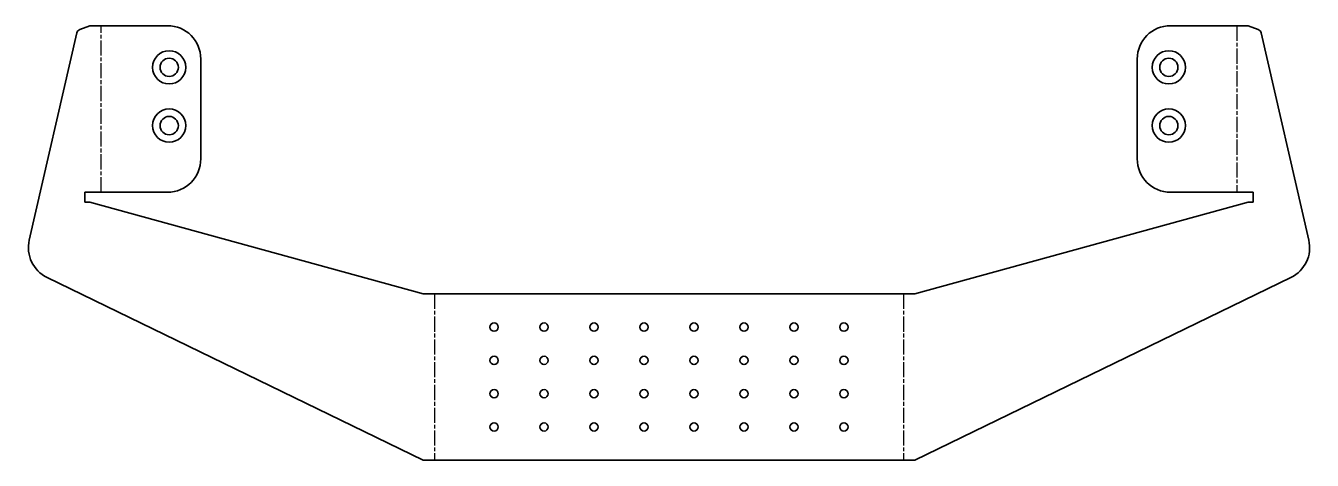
# Model space of a CAD drawing. Header units: inches. Extents: x -2 to 771, y 0 to 261.
import ezdxf

# ---------------------------------------------------------------- set-up
doc = ezdxf.new("R2010")
doc.units = ezdxf.units.IN
doc.header["$MEASUREMENT"] = 0
doc.linetypes.add('Chain', pattern=[13.68, 9.12, -1.14, 2.28, -1.14])
doc.layers.add('Bend Centerline (ANSI)', color=7, linetype='Chain', lineweight=25)
doc.layers.add('Visible (ANSI)', color=7, linetype='Continuous', lineweight=35)

# ---------------------------------------------------------------- blocks, each defined once
blk = doc.blocks.new('GLD-V003-CESC001_Chapa Escalera_GLD-V003-CESC001 (Desplegada)')
at = {"layer": 'Bend Centerline (ANSI)'}
for p, q in [((-343.7, -13.12), (-343.7, 86.88)), ((337.87, 86.88), (337.87, -13.12)), ((-143.7, -74.12), (-143.7, -174.12)), ((137.87, -74.12), (137.87, -174.12))]:
    blk.add_line(p, q, dxfattribs=at)
at = {"layer": 'Visible (ANSI)'}
for p, q in [((-356.47, 84.65), (-350.49, 86.88)), ((-350.49, 86.88), (-303.92, 86.88)), ((298.08, 86.88), (344.65, 86.88)), ((344.65, 86.88), (350.64, 84.65)), ((-386.93, -41.84), (-358.35, 82.51)), ((352.51, 82.51), (381.09, -41.84)), ((-283.92, 66.88), (-283.92, 6.88)), ((278.08, 6.88), (278.08, 66.88)), ((-353.49, -19.12), (-353.49, -13.12)), ((-303.92, -13.12), (-353.49, -13.12)), ((347.65, -13.12), (298.08, -13.12)), ((347.65, -13.12), (347.65, -19.12)), ((-350.49, -19.12), (-353.49, -19.12)), ((-350.49, -19.12), (-150.49, -74.12)), ((144.65, -74.12), (344.65, -19.12)), ((347.65, -19.12), (344.65, -19.12)), ((-150.49, -174.12), (-376.18, -64.31)), ((370.35, -64.31), (144.65, -174.12)), ((144.65, -74.12), (-150.49, -74.12)), ((144.65, -174.12), (-150.49, -174.12))]:
    blk.add_line(p, q, dxfattribs=at)
for centre, radius in [((-302.92, 61.88), 10), ((297.08, 61.88), 10), ((-302.92, 61.88), 5.5), ((297.08, 61.88), 5.5), ((-302.92, 26.88), 10), ((-302.92, 26.88), 5.5), ((297.08, 26.88), 10), ((297.08, 26.88), 5.5), ((-107.92, -94.12), 2.5), ((-77.92, -94.12), 2.5), ((-47.92, -94.12), 2.5), ((-17.92, -94.12), 2.5), ((12.08, -94.12), 2.5), ((42.08, -94.12), 2.5), ((72.08, -94.12), 2.5), ((102.08, -94.12), 2.5), ((-107.92, -114.12), 2.5), ((-77.92, -114.12), 2.5), ((-47.92, -114.12), 2.5), ((-17.92, -114.12), 2.5), ((12.08, -114.12), 2.5), ((42.08, -114.12), 2.5), ((72.08, -114.12), 2.5), ((102.08, -114.12), 2.5), ((-107.92, -134.12), 2.5), ((-77.92, -134.12), 2.5), ((-47.92, -134.12), 2.5), ((-17.92, -134.12), 2.5), ((12.08, -134.12), 2.5), ((42.08, -134.12), 2.5), ((72.08, -134.12), 2.5), ((102.08, -134.12), 2.5), ((-107.92, -154.12), 2.5), ((-77.92, -154.12), 2.5), ((-47.92, -154.12), 2.5), ((-17.92, -154.12), 2.5), ((12.08, -154.12), 2.5), ((42.08, -154.12), 2.5), ((72.08, -154.12), 2.5), ((102.08, -154.12), 2.5)]:
    blk.add_circle(centre, radius, dxfattribs=at)
at = {"layer": 'Visible (ANSI)', "extrusion": (0, 0, -1)}
for centre, radius, start, end in [((303.92, 66.88), 20, 90, 180), ((-298.08, 66.88), 20, 360, 90), ((355.42, 81.84), 3, 12.94377, 69.51732), ((-349.59, 81.84), 3, 110.48268, 167.05623), ((303.92, 6.88), 20, 180, 270), ((-298.08, 6.88), 20, 270, 0), ((367.43, -46.32), 20, 295.94475, 12.94377), ((-361.6, -46.32), 20, 167.05623, 244.05525)]:
    blk.add_arc(centre, radius, start, end, dxfattribs=at)

msp = doc.modelspace()

# ---------------------------------------------------------------- block references
msp.add_blockref('GLD-V003-CESC001_Chapa Escalera_GLD-V003-CESC001 (Desplegada)', (387.42, 174.12))

doc.saveas('drawing.dxf')
